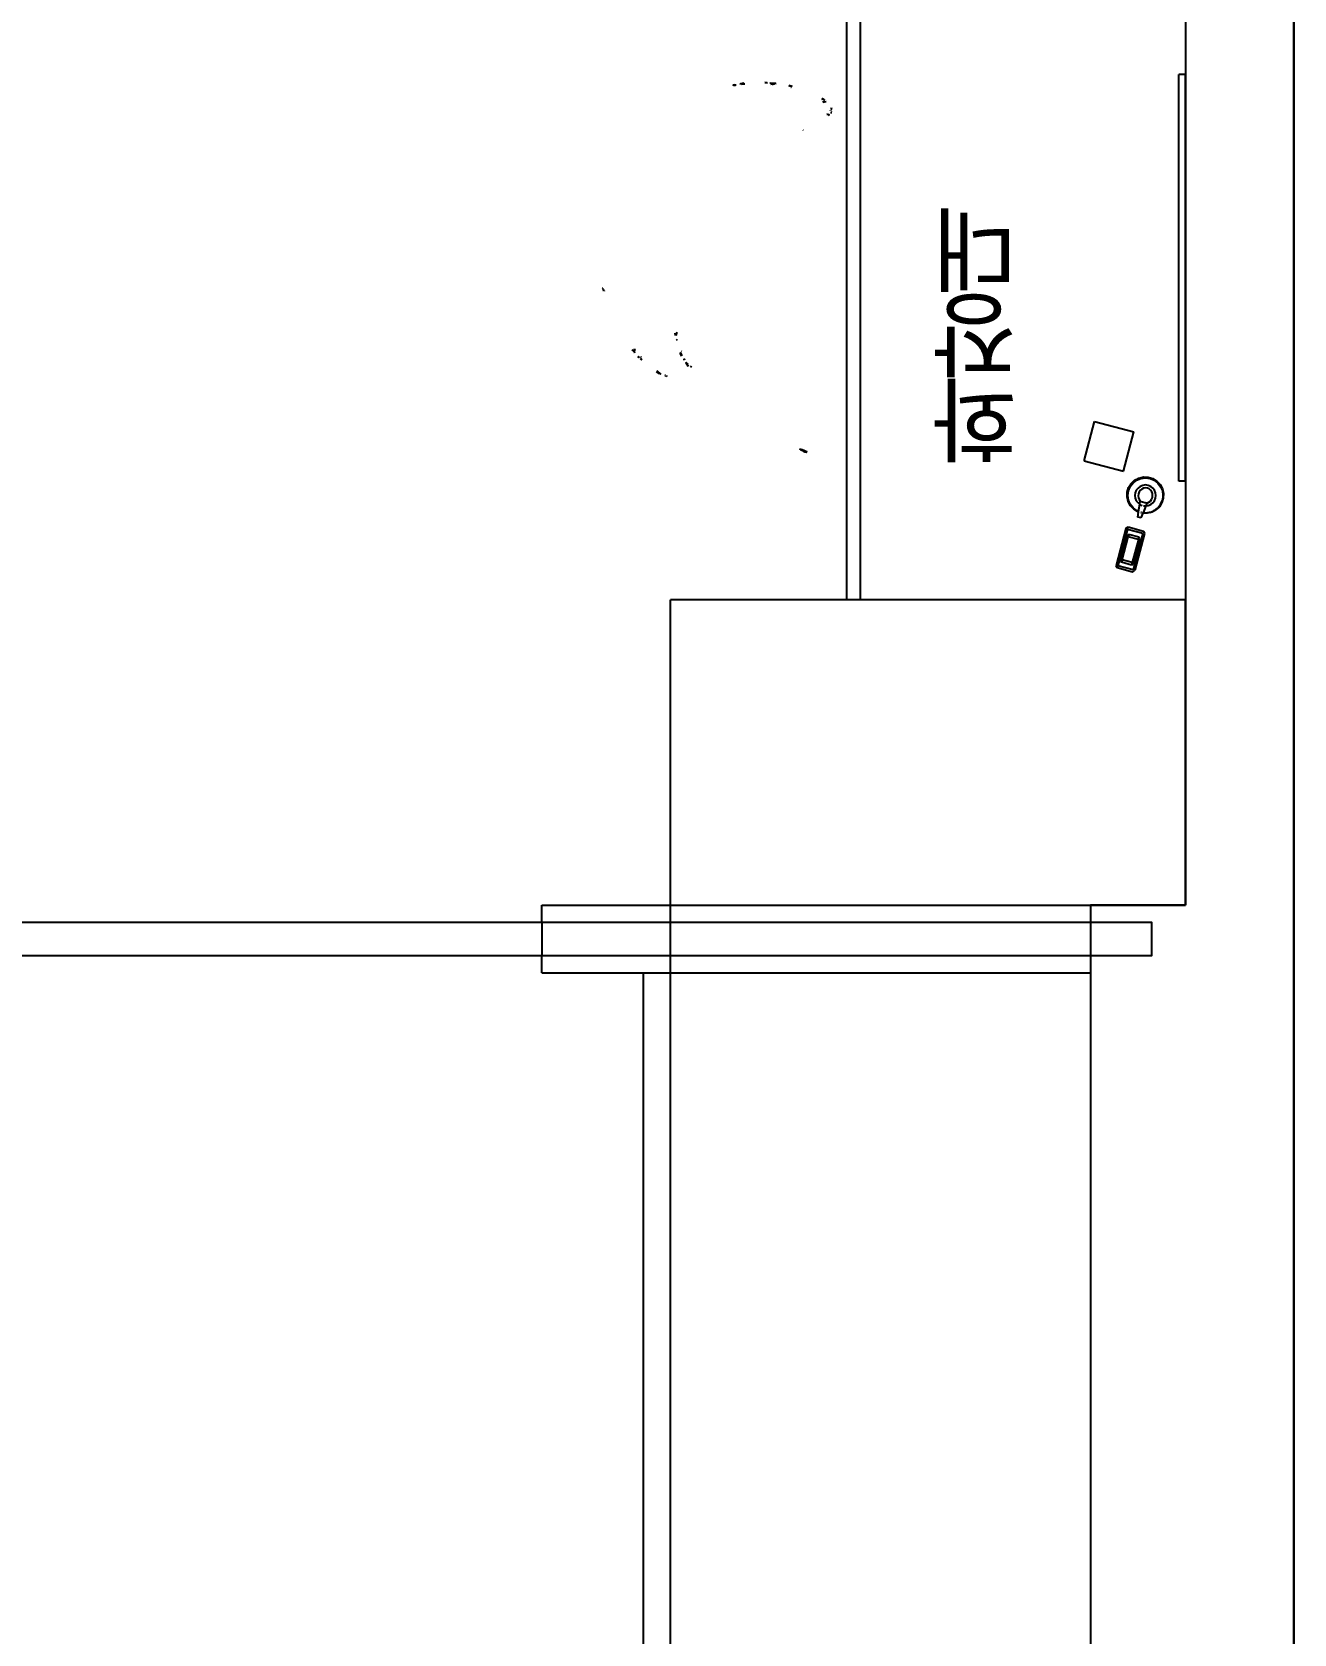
# Model space of a CAD drawing. Header units: millimetres. Extents: x -41292 to 298682, y -22072 to 33155.
# Drawn here: x 36763 to 38625, y -9394 to -7032 of the extents above; entities that cross this region are included whole.
import ezdxf

# ---------------------------------------------------------------- set-up
doc = ezdxf.new("R2010")
doc.units = ezdxf.units.MM
for name, color, linetype in [('0-ELC TEXT', 7, 'Continuous'), ('가구', 8, 'Continuous'), ('벽1', 2, 'Continuous'), ('틀', 8, 'Continuous')]:
    doc.layers.add(name, color=color, linetype=linetype)
doc.styles.add('코레일둥고', font='@Microsoft JhengHei Light.ttf')

# ---------------------------------------------------------------- blocks, each defined once
blk = doc.blocks.new('rmfnasesx')
for p, q in [((66087.9, 2043), (66087.9, 11423)), ((65427.9, 8593), (65427.9, 7643)), ((65447.9, 8593), (65447.9, 7643)), ((65927.9, 8593), (65927.9, 8418)), ((65927.9, 8418), (65917.9, 8418)), ((65917.9, 7818), (65917.9, 8418)), ((65927.9, 7818), (65927.9, 8418)), ((65259.9, 8402.5), (65261.3, 8402.8)), ((65259.9, 8402.5), (65261.5, 8402.4)), ((65262.5, 8402.6), (65261.5, 8402.4)), ((65261.5, 8402.4), (65261.5, 8402)), ((65261.5, 8402.4), (65263.8, 8402.4)), ((65264.8, 8402.3), (65261.5, 8402)), ((65270.1, 8404.3), (65276.4, 8405.1)), ((65276.4, 8405.1), (65271.4, 8404)), ((65272.9, 8403.7), (65277.8, 8404.1)), ((65277.8, 8404.1), (65274, 8403.5)), ((65310.7, 8405.7), (65307.4, 8406)), ((65307.4, 8406), (65310.9, 8405.7)), ((65314.7, 8405.5), (65320.3, 8405.1)), ((65320.8, 8404.8), (65314.8, 8405.3)), ((65315.8, 8403.8), (65320.8, 8404.8)), ((65316.5, 8402.8), (65316.7, 8402.8)), ((65317.8, 8403.1), (65321.4, 8404.6)), ((65320.8, 8404.8), (65320.3, 8405.1)), ((65320.3, 8405.1), (65324, 8404.7)), ((65320.3, 8405.1), (65320.9, 8404.8)), ((65321.4, 8404.6), (65320.8, 8404.8)), ((65320.9, 8404.8), (65322.5, 8404.3)), ((65320.9, 8404.8), (65321.4, 8404.6)), ((65323.5, 8404.6), (65320.9, 8404.8)), ((65322.3, 8404.3), (65321.4, 8404.6)), ((65347.6, 8400.1), (65342.8, 8401.5)), ((65342.8, 8401.5), (65347.7, 8400.2)), ((65345.4, 8399.3), (65346.2, 8399.4)), ((65346.1, 8399.2), (65345.9, 8399.2)), ((65391.3, 8382.8), (65391.8, 8382.5)), ((65391.8, 8382.5), (65392.3, 8382.4)), ((65392.3, 8382.2), (65391.8, 8382.5)), ((65391.8, 8382.5), (65392.3, 8380.5)), ((65392.3, 8382.2), (65392.3, 8382.4)), ((65394.8, 8380.6), (65392.3, 8382.2)), ((65392.7, 8380.3), (65392.3, 8382.2)), ((65393, 8378), (65393.2, 8377.1)), ((65393.2, 8377.1), (65393.1, 8378.1)), ((65393.2, 8377.1), (65397.4, 8378)), ((65397.9, 8377.8), (65393.2, 8377.1)), ((65394.8, 8380.6), (65395.7, 8380)), ((65404.3, 8365.2), (65403.9, 8364.8)), ((65404, 8364.8), (65404.3, 8365.2)), ((65405.3, 8368.7), (65405.1, 8366.9)), ((65405.5, 8366.7), (65405.1, 8366.9)), ((65405.5, 8366.7), (65405.3, 8368.7)), ((65405.6, 8366.1), (65405.5, 8366.7)), ((65406, 8366.4), (65405.5, 8366.7)), ((65406, 8366.4), (65405.6, 8366.1)), ((65399.2, 8359.5), (65398.7, 8359.4)), ((65398.7, 8359.4), (65401.4, 8359)), ((65401.4, 8359), (65400.1, 8357.2)), ((65400.7, 8359.7), (65401.4, 8359)), ((65401.1, 8357.4), (65402.8, 8358.4)), ((65401.4, 8359), (65402.8, 8358.4)), ((65403.9, 8361.7), (65405.8, 8362)), ((65405.8, 8362), (65404.5, 8362.2)), ((65363.3, 8336.1), (65363.9, 8335.9)), ((65067.9, 8102.6), (65067.7, 8102.7)), ((65068.9, 8100.8), (65067.8, 8102.3)), ((65068.9, 8100.8), (65068.8, 8101.1)), ((65069.8, 8098.2), (65068.9, 8100.8)), ((65069.4, 8100.1), (65068.9, 8100.8)), ((65070, 8099), (65070.2, 8098.2)), ((65175.4, 8033.1), (65175.1, 8036.4)), ((65176, 8032.9), (65175.9, 8032.8)), ((65177.3, 8037.9), (65176, 8033.1)), ((65110.7, 8012.1), (65115, 8009.1)), ((65111, 8011.8), (65110.7, 8012.1)), ((65114.9, 8010.9), (65114.7, 8013.3)), ((65114.7, 8013.3), (65115.4, 8011)), ((65115, 8009.1), (65114.9, 8010)), ((65115, 8009.1), (65115.7, 8009.1)), ((65115.3, 8007.1), (65115, 8009.1)), ((65178.3, 8025.4), (65176.7, 8027)), ((65184.5, 8009.6), (65184.4, 8009.8)), ((65115.3, 8007), (65115.3, 8007.1)), ((65121.8, 8000.4), (65120, 8002.2)), ((65120, 8002.2), (65121.9, 8000.4)), ((65123.5, 7998.9), (65125, 7997.5)), ((65124.7, 7997.7), (65123.5, 7998.8)), ((65123.6, 8001.9), (65124.3, 8000.4)), ((65124, 8000.4), (65123.6, 8001.5)), ((65125, 7997.5), (65124.4, 7999.4)), ((65124.7, 7997.7), (65125, 7997.5)), ((65124.9, 7998.8), (65125.6, 7997.1)), ((65125, 7997.5), (65125.6, 7997.1)), ((65182.2, 8008.2), (65184.8, 8003.6)), ((65184.8, 8002.6), (65182.2, 8007.1)), ((65187.7, 7998.5), (65187.9, 7998)), ((65187.9, 7998), (65187.8, 7998.2)), ((65188, 7996.9), (65187.8, 7997.4)), ((65188.2, 7996.9), (65187.9, 7998)), ((65187.9, 7998), (65188.6, 7996.8)), ((65190.5, 7993.7), (65191.2, 7992.6)), ((65191.2, 7992.6), (65190.5, 7993.1)), ((65194.3, 7987.1), (65190.5, 7992.9)), ((65194.2, 7987.9), (65191.2, 7992.6)), ((65191.2, 7992.6), (65193.6, 7990.5)), ((65196.8, 7987.9), (65198.8, 7986.3)), ((65151.7, 7976.7), (65147.5, 7979.4)), ((65149.1, 7979.4), (65147.5, 7979.4)), ((65148, 7981.5), (65153.5, 7975.9)), ((65148, 7981.5), (65149.1, 7979.4)), ((65153.5, 7975.9), (65149.1, 7979.4)), ((65149.1, 7979.4), (65151.7, 7976.7)), ((65159.4, 7974.6), (65160.6, 7973.9)), ((65160.6, 7973.9), (65159.5, 7973.8)), ((65160, 7973.4), (65160.6, 7973.4)), ((65161.5, 7973.4), (65161.7, 7973.4)), ((65161.6, 7973.4), (65161.7, 7973.4)), ((65161.7, 7973.4), (65161.7, 7973.4)), ((65161.7, 7973.4), (65161.8, 7973.3)), ((65161.8, 7973.3), (65163.1, 7972.6)), ((65778.3, 7848.3), (65793.8, 7906.3)), ((65793.8, 7906.3), (65851.8, 7890.8)), ((65836.3, 7832.8), (65851.8, 7890.8)), ((65358.5, 7865.9), (65362.3, 7864.2)), ((65364.4, 7862.3), (65360.4, 7864.1)), ((65362.3, 7864.2), (65361.4, 7865.1)), ((65365.6, 7862.7), (65362.3, 7864.2)), ((65362.3, 7864.2), (65364.4, 7862.3)), ((65365.1, 7861.6), (65364.4, 7862.3)), ((65364.4, 7862.3), (65365.4, 7861.9)), ((65366.1, 7861.6), (65365.1, 7861.6)), ((65365.4, 7861.9), (65366.1, 7861.6)), ((65368.8, 7861.4), (65365.6, 7862.7)), ((65368.9, 7860.4), (65366.1, 7861.6)), ((65366.1, 7861.6), (65368.8, 7861.4)), ((65369.5, 7861.3), (65368.8, 7861.4)), ((65368.8, 7861.4), (65369.4, 7861.1)), ((65778.3, 7848.3), (65836.3, 7832.8)), ((65847.7, 7814.7), (65852.8, 7819.5)), ((65850.5, 7815.4), (65855.8, 7819.5)), ((65852.8, 7819.5), (65859, 7822.8)), ((65853, 7819.2), (65859.1, 7822.5)), ((65855.8, 7819.5), (65862.1, 7822)), ((65859, 7822.8), (65865.8, 7824.4)), ((65859.1, 7822.5), (65865.9, 7824.1)), ((65862.1, 7822), (65868.8, 7822.9)), ((65865.8, 7824.4), (65872.9, 7824.2)), ((65865.9, 7824.1), (65872.8, 7823.9)), ((65868.8, 7822.9), (65875.5, 7822)), ((65872.8, 7823.9), (65879.5, 7821.8)), ((65872.9, 7824.2), (65879.6, 7822.1)), ((65875.5, 7822), (65881.7, 7819.5)), ((65879.5, 7821.8), (65885.4, 7818.2)), ((65879.6, 7822.1), (65885.6, 7818.4)), ((65881.7, 7819.5), (65887.1, 7815.4)), ((65841.7, 7795), (65841.9, 7802)), ((65841.9, 7802), (65844, 7808.7)), ((65842, 7795), (65842.2, 7801.9)), ((65842.2, 7801.9), (65844.2, 7808.6)), ((65842.9, 7797.1), (65843.8, 7803.8)), ((65843.8, 7790.4), (65842.9, 7797.1)), ((65843.8, 7803.8), (65846.4, 7810)), ((65844, 7808.7), (65847.7, 7814.7)), ((65844.2, 7808.6), (65847.9, 7814.5)), ((65850.5, 7815.4), (65846.4, 7810)), ((65847.9, 7814.5), (65853, 7819.2)), ((65853.8, 7801.1), (65853.3, 7797.1)), ((65853.3, 7797.1), (65853.8, 7793)), ((65855.3, 7804.8), (65853.8, 7801.1)), ((65857.8, 7808), (65855.3, 7804.8)), ((65861, 7810.5), (65857.8, 7808)), ((65858.4, 7799.6), (65858, 7796.6)), ((65858, 7796.6), (65858.3, 7793.7)), ((65859.5, 7802.3), (65858.4, 7799.6)), ((65861.3, 7804.7), (65859.5, 7802.3)), ((65864.8, 7812), (65861, 7810.5)), ((65863.5, 7806.6), (65861.3, 7804.7)), ((65866.1, 7807.8), (65863.5, 7806.6)), ((65868.8, 7812.6), (65864.8, 7812)), ((65868.9, 7808.2), (65866.1, 7807.8)), ((65872.8, 7812), (65868.8, 7812.6)), ((65871.7, 7807.9), (65868.9, 7808.2)), ((65874.2, 7806.8), (65871.7, 7807.9)), ((65876.5, 7810.5), (65872.8, 7812)), ((65876.4, 7805), (65874.2, 7806.8)), ((65878.1, 7802.7), (65876.4, 7805)), ((65879.7, 7808), (65876.5, 7810.5)), ((65879.1, 7800), (65878.1, 7802.7)), ((65879, 7794.1), (65879.4, 7797)), ((65879.4, 7797), (65879.1, 7800)), ((65882.2, 7804.8), (65879.7, 7808)), ((65883.7, 7801.1), (65882.2, 7804.8)), ((65884.3, 7797.1), (65883.7, 7801.1)), ((65883.7, 7793), (65884.3, 7797.1)), ((65885.4, 7818.2), (65890.1, 7813.1)), ((65885.6, 7818.4), (65890.4, 7813.3)), ((65887.1, 7815.4), (65891.2, 7810)), ((65890.1, 7813.1), (65893.4, 7807)), ((65890.4, 7813.3), (65893.7, 7807.1)), ((65891.2, 7810), (65893.8, 7803.8)), ((65893.4, 7807), (65895, 7800.2)), ((65893.7, 7807.1), (65895.3, 7800.2)), ((65893.8, 7803.8), (65894.6, 7797.1)), ((65894.6, 7797.1), (65893.8, 7790.4)), ((65895, 7800.2), (65894.7, 7793.3)), ((65895.3, 7800.2), (65895, 7793.2)), ((65927.9, 7818), (65917.9, 7818)), ((65927.9, 7818), (65927.9, 7643)), ((65843.3, 7788.1), (65841.7, 7795)), ((65843.6, 7788.2), (65842, 7795)), ((65846.6, 7781.9), (65843.3, 7788.1)), ((65846.8, 7782.1), (65843.6, 7788.2)), ((65846.4, 7784.1), (65843.8, 7790.4)), ((65850.5, 7778.8), (65846.4, 7784.1)), ((65851.4, 7776.8), (65846.6, 7781.9)), ((65851.6, 7777), (65846.8, 7782.1)), ((65855.8, 7774.7), (65850.5, 7778.8)), ((65857.4, 7773.1), (65851.4, 7776.8)), ((65857.5, 7773.4), (65851.6, 7777)), ((65853.8, 7793), (65855.3, 7789.3)), ((65855.3, 7789.3), (65857.8, 7786.1)), ((65858.7, 7773.5), (65855.8, 7774.7)), ((65858.6, 7772.7), (65857.4, 7773.1)), ((65858.7, 7773), (65857.5, 7773.4)), ((65857.5, 7765.3), (65858.6, 7772.7)), ((65857.8, 7786.1), (65860.3, 7784.2)), ((65858.3, 7793.7), (65859.3, 7791)), ((65858.6, 7772.7), (65858.7, 7773)), ((65858.7, 7773.5), (65860.3, 7784.2)), ((65858.7, 7773), (65858.7, 7773.5)), ((65859.3, 7791), (65861, 7788.7)), ((65860.3, 7784.2), (65861, 7788.7)), ((65861, 7788.7), (65871.3, 7785.9)), ((65861.3, 7783.5), (65863.9, 7782.4)), ((65861.8, 7788.3), (65870.4, 7786)), ((65863.2, 7771.9), (65862.1, 7772.1)), ((65865.3, 7782), (65866, 7781.9)), ((65865.7, 7771.6), (65869.6, 7781.7)), ((65866.7, 7781.8), (65868.8, 7781.6)), ((65868.8, 7781.6), (65868.9, 7781.6)), ((65869.6, 7781.7), (65871.3, 7785.9)), ((65869.6, 7781.7), (65872.8, 7782.1)), ((65878, 7772.4), (65871.1, 7770.8)), ((65871.3, 7785.9), (65873.9, 7787.1)), ((65871.3, 7785.9), (65873.9, 7787.1)), ((65872.8, 7782.1), (65876.5, 7783.6)), ((65873.9, 7787.1), (65876.1, 7788.9)), ((65875.9, 7772.2), (65874.8, 7772)), ((65875.5, 7772.1), (65874.8, 7772)), ((65875.5, 7772.1), (65875.9, 7772.2)), ((65875.9, 7772.2), (65880.8, 7774.3)), ((65877.8, 7772.7), (65875.9, 7772.2)), ((65876.1, 7788.9), (65877.9, 7791.3)), ((65876.5, 7783.6), (65879.7, 7786.1)), ((65880.8, 7774.3), (65877.8, 7772.7)), ((65877.9, 7791.3), (65879, 7794.1)), ((65877.9, 7791.3), (65879, 7794.1)), ((65877.9, 7791.3), (65877.9, 7791.3)), ((65884.2, 7775.7), (65878, 7772.4)), ((65879.7, 7786.1), (65882.2, 7789.3)), ((65882.2, 7775), (65880.8, 7774.3)), ((65880.8, 7774.3), (65881.7, 7774.7)), ((65881.7, 7774.7), (65882.2, 7775)), ((65882.2, 7789.3), (65883.7, 7793)), ((65882.2, 7775), (65886.5, 7778.3)), ((65884, 7776), (65882.2, 7775)), ((65886.5, 7778.3), (65884, 7776)), ((65889.3, 7780.5), (65884.2, 7775.7)), ((65887.3, 7779.1), (65886.5, 7778.3)), ((65886.5, 7778.3), (65887.1, 7778.8)), ((65887.1, 7778.8), (65887.3, 7779.1)), ((65887.3, 7779.1), (65891.1, 7784)), ((65889, 7780.7), (65887.3, 7779.1)), ((65891.1, 7784), (65889, 7780.7)), ((65893, 7786.5), (65889.3, 7780.5)), ((65891.1, 7784), (65891.2, 7784.1)), ((65891.2, 7784.2), (65893.8, 7790.4)), ((65892.7, 7786.6), (65891.2, 7784.2)), ((65891.2, 7784.1), (65891.2, 7784.2)), ((65894.7, 7793.3), (65892.7, 7786.6)), ((65895, 7793.2), (65893, 7786.5)), ((65839.9, 7748.2), (65843.1, 7750.7)), ((65842.3, 7747.5), (65843.1, 7750.7)), ((65843.1, 7750.7), (65865.9, 7744.6)), ((65843.1, 7750.7), (65843.1, 7750.7)), ((65862.6, 7763.9), (65857.5, 7765.3)), ((65863.2, 7771.6), (65862.1, 7772)), ((65863.2, 7771.3), (65862.1, 7771.6)), ((65862.6, 7763.9), (65865.4, 7771)), ((65864, 7771.1), (65863.7, 7771.2)), ((65864.1, 7771.8), (65863.8, 7771.8)), ((65864, 7771.4), (65863.8, 7771.5)), ((65865.2, 7771.3), (65864.3, 7771.3)), ((65865.1, 7771), (65864.3, 7771)), ((65865.4, 7771.6), (65864.4, 7771.8)), ((65865.4, 7771), (65865.5, 7771.3)), ((65871.1, 7770.8), (65865.4, 7771)), ((65865.5, 7771.3), (65865.7, 7771.6)), ((65868.7, 7771.2), (65865.5, 7771.3)), ((65868.7, 7771.2), (65865.7, 7771.6)), ((65868.8, 7771.2), (65868.7, 7771.2)), ((65874.8, 7772), (65868.8, 7771.2)), ((65868.8, 7771.2), (65868.8, 7771.2)), ((65871.1, 7771.1), (65868.8, 7771.2)), ((65874.8, 7772), (65871.1, 7771.1)), ((65839.9, 7748.2), (65825.4, 7694)), ((65842.3, 7747.5), (65827.8, 7693.4)), ((65832.6, 7700.1), (65842.9, 7738.6)), ((65834.2, 7702.1), (65843.3, 7736.1)), ((65842.3, 7747.5), (65865, 7741.4)), ((65842.9, 7738.6), (65844.2, 7739.6)), ((65844.2, 7739.6), (65843.3, 7736.1)), ((65858.4, 7732), (65843.3, 7736.1)), ((65859.3, 7735.6), (65844.2, 7739.6)), ((65858.4, 7732), (65849.3, 7698.1)), ((65859.9, 7734), (65849.6, 7695.5)), ((65865, 7741.4), (65850.5, 7687.3)), ((65867.4, 7740.8), (65852.9, 7686.7)), ((65856.2, 7699), (65864.1, 7728.4)), ((65858.4, 7732), (65859.3, 7735.6)), ((65859.9, 7734), (65859.3, 7735.6)), ((65865.9, 7744.6), (65867.4, 7740.8)), ((65834.2, 7702.1), (65833.2, 7698.6)), ((65849.3, 7698.1), (65834.2, 7702.1)), ((65826.9, 7690.2), (65825.4, 7694)), ((65826.9, 7690.2), (65827.8, 7693.4)), ((65849.6, 7684.1), (65826.9, 7690.2)), ((65826.9, 7690.2), (65826.9, 7690.2)), ((65850.5, 7687.3), (65827.8, 7693.4)), ((65832.6, 7700.1), (65833.2, 7698.6)), ((65848.3, 7694.5), (65833.2, 7698.6)), ((65849.3, 7698.1), (65848.3, 7694.5)), ((65849.6, 7695.5), (65848.3, 7694.5)), ((65849.6, 7684.1), (65852.9, 7686.7)), ((65427.9, 7643), (65167.9, 7643)), ((65167.9, 3543), (65167.9, 7643)), ((65447.9, 7643), (65427.9, 7643)), ((65927.9, 7643), (65447.9, 7643)), ((65927.9, 7193), (65927.9, 7643)), ((65787.9, 7193), (65787.9, 3543)), ((65927.9, 7193), (65787.9, 7193))]:
    blk.add_line(p, q)

msp = doc.modelspace()

# ---------------------------------------------------------------- linework, layer by layer
at = {"layer": '가구'}
msp.add_line((37664.67, -11969.42), (37664.67, -8419.42), dxfattribs=at)
at = {"layer": '벽1'}
for p, q in [((38624.67, -4089.42), (38624.67, -13469.42)), ((38464.67, -6919.42), (38464.67, -8319.42)), ((37514.67, -8319.42), (38464.67, -8319.42)), ((37514.67, -8344.42), (37514.67, -8319.42)), ((37514.67, -8419.42), (37514.67, -8394.42)), ((37514.67, -8419.42), (38324.67, -8419.42)), ((38324.67, -8419.42), (38324.67, -11969.42))]:
    msp.add_line(p, q, dxfattribs=at)
msp.add_lwpolyline([(37514.67, -8344.42), (38414.67, -8344.42), (38414.67, -8394.42), (37514.67, -8394.42)], dxfattribs=at)
at = {"layer": '틀'}
msp.add_lwpolyline([(36714.67, -8344.42), (37514.67, -8344.42), (37514.67, -8394.42), (36714.67, -8394.42)], close=True, dxfattribs=at)

# ---------------------------------------------------------------- block references
msp.add_blockref('rmfnasesx', (-27463.27, -15512.43))

# ---------------------------------------------------------------- texts
at = {"layer": '0-ELC TEXT', "style": '코레일둥고'}
msp.add_text('화장대', height=100, rotation=90, dxfattribs=at).set_placement((38199.09, -7673.66))

doc.saveas('drawing.dxf')
